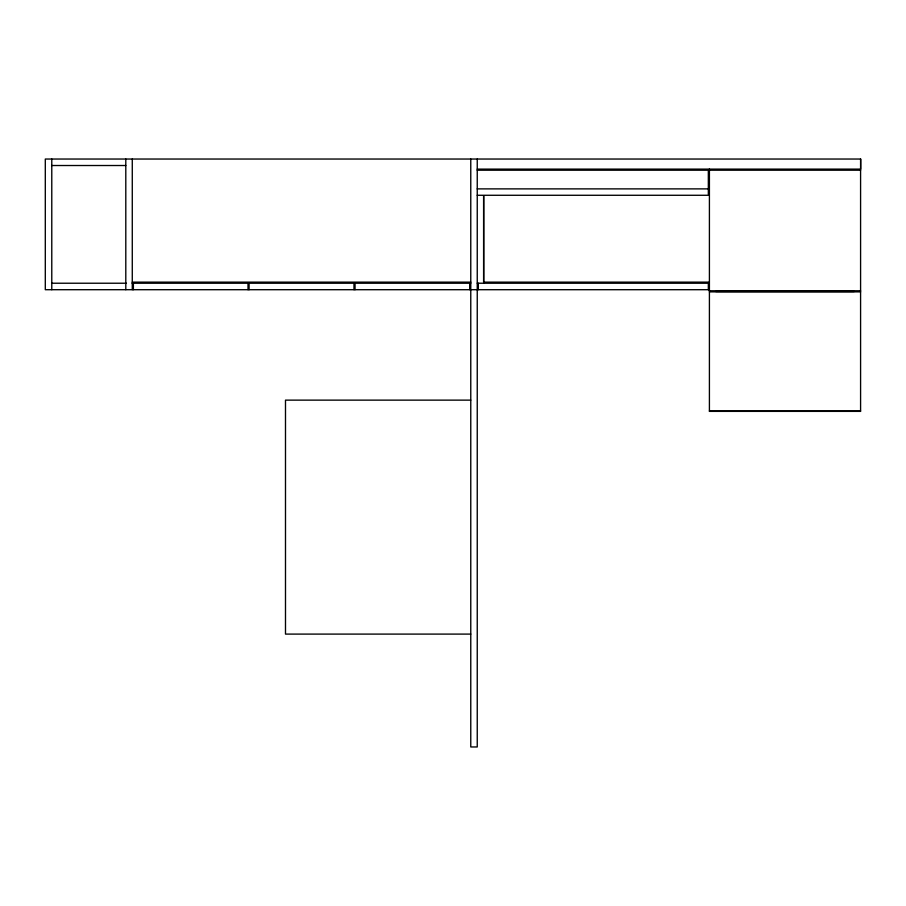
<?xml version="1.0" encoding="UTF-8"?>
<svg xmlns="http://www.w3.org/2000/svg" width="906" height="906" viewBox="0 0 906 906"><rect width="100%" height="100%" fill="white"/><g stroke="black" fill="none" stroke-linecap="round" stroke-linejoin="round"><path stroke-width="1.36" d="M51.653 165.515L125.798 165.515M477.247 169.116L860.7 169.116L860.7 159.037L45.3 159.037L45.3 289.705L709.409 289.705M477.213 170.203L708.333 170.203L708.333 195.277L477.213 195.277M709.409 170.203L860.587 170.203M477.213 188.878L708.333 188.878M132.276 282.14L470.769 282.14M709.409 282.14L483.6 282.14L483.6 195.832M51.653 283.227L126.444 283.227M132.083 283.227L470.769 283.227M477.247 283.227L708.333 283.227L708.333 289.705M709.409 290.781L860.587 290.781M715.763 291.505L854.245 291.505M709.409 291.868L860.587 291.868M470.769 400.135L285.492 400.135L285.492 634.098L470.769 634.098M709.409 411.007L860.587 411.007M860.587 159.037L860.587 411.369L709.409 411.369L709.409 168.946M483.725 195.73L483.725 283.227M478.323 283.227L478.323 289.705M477.247 159.037L477.247 746.963L470.769 746.963L470.769 159.037M469.682 283.227L469.682 289.705M355.05 283.227L355.05 289.705M353.974 283.227L353.974 289.705M249.082 283.227L249.082 289.705M248.006 283.227L248.006 289.705M133.375 283.227L133.375 289.705M132.276 159.037L132.276 289.705M125.798 159.037L125.798 289.705M51.778 159.037L51.778 289.705"/></g></svg>
